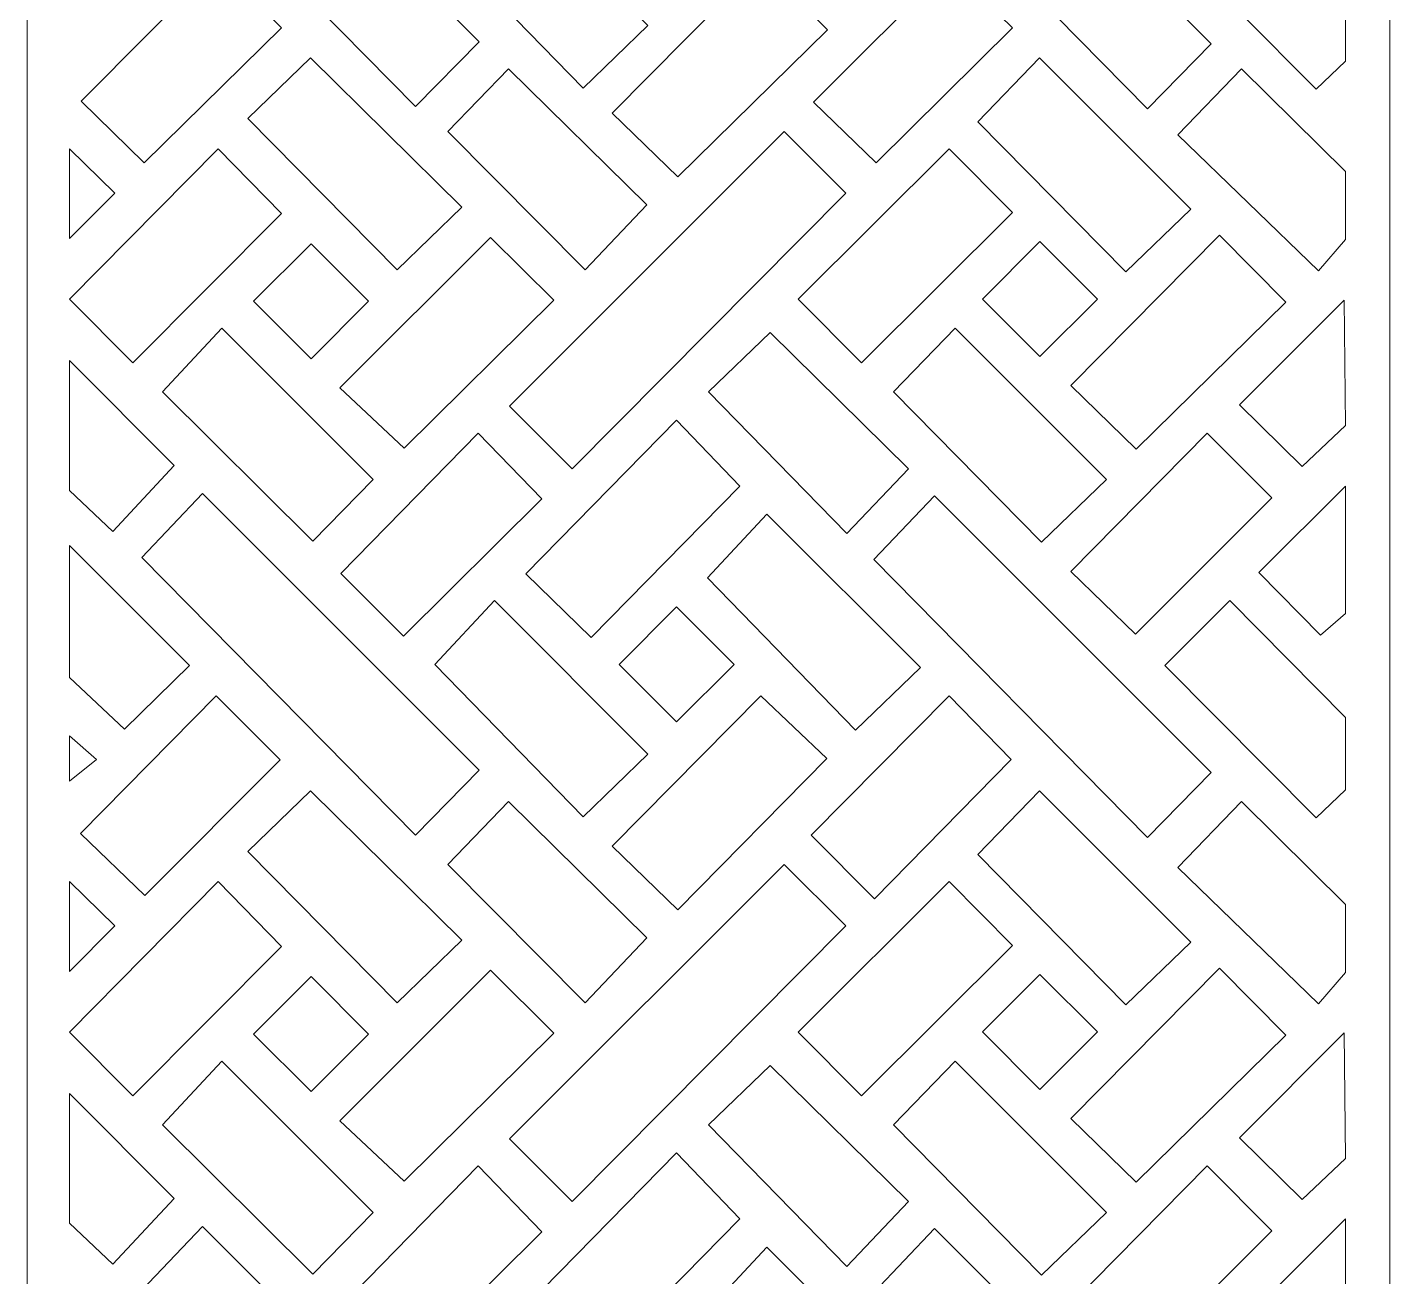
# Model space of a CAD drawing. Header units: centimetres. Extents: x -27.6 to -16.3, y -9.5 to 9.5.
# Drawn here: x -21.37 to -16.32, y 0.04 to 4.68 of the extents above; entities that cross this region are included whole.
import ezdxf

# ---------------------------------------------------------------- set-up
doc = ezdxf.new("R2010")
doc.units = ezdxf.units.CM
doc.header["$MEASUREMENT"] = 0
doc.layers.add('layer 1', color=7, linetype='Continuous')

msp = doc.modelspace()

# ---------------------------------------------------------------- linework, layer by layer
at = {"layer": 'layer 1', "color": 7, "lineweight": 9}
for points, knots in [([(-21.37348, -9.50003), (-21.37348, -9.50003), (-21.37348, 9.5), (-21.37348, 9.5), (-21.37348, 9.5), (-21.37348, 9.5), (-16.32276, 9.5), (-16.32276, 9.5), (-16.32276, 9.5), (-16.32276, 9.5), (-16.32276, -9.50003), (-16.32276, -9.50003), (-16.32276, -9.50003), (-16.32276, -9.50003), (-21.37348, -9.50003), (-21.37348, -9.50003)], [0, 0, 0, 0, 0.2, 0.2, 0.2, 0.2, 0.4, 0.4, 0.4, 0.4, 0.6, 0.6, 0.6, 0.6, 1, 1, 1, 1]), ([(-19.93442, 4.38199), (-19.93442, 4.38199), (-19.69792, 4.6225), (-19.69792, 4.6225), (-19.69792, 4.6225), (-19.69792, 4.6225), (-20.7241, 5.64869), (-20.7241, 5.64869), (-20.7241, 5.64869), (-20.7241, 5.64869), (-20.94857, 5.41218), (-20.94857, 5.41218), (-20.94857, 5.41218), (-20.94857, 5.41218), (-19.93442, 4.38199), (-19.93442, 4.38199)], [0, 0, 0, 0, 0.2, 0.2, 0.2, 0.2, 0.4, 0.4, 0.4, 0.4, 0.6, 0.6, 0.6, 0.6, 1, 1, 1, 1]), ([(-17.22067, 4.37397), (-17.22067, 4.37397), (-16.98417, 4.61449), (-16.98417, 4.61449), (-16.98417, 4.61449), (-16.98417, 4.61449), (-18.01034, 5.64067), (-18.01034, 5.64067), (-18.01034, 5.64067), (-18.01034, 5.64067), (-18.23482, 5.40417), (-18.23482, 5.40417), (-18.23482, 5.40417), (-18.23482, 5.40417), (-17.22067, 4.37397), (-17.22067, 4.37397)], [0, 0, 0, 0, 0.2, 0.2, 0.2, 0.2, 0.4, 0.4, 0.4, 0.4, 0.6, 0.6, 0.6, 0.6, 1, 1, 1, 1]), ([(-19.3131, 4.45014), (-19.3131, 4.45014), (-19.07259, 4.68263), (-19.07259, 4.68263), (-19.07259, 4.68263), (-19.07259, 4.68263), (-19.6418, 5.25184), (-19.6418, 5.25184), (-19.6418, 5.25184), (-19.6418, 5.25184), (-19.86227, 5.01534), (-19.86227, 5.01534), (-19.86227, 5.01534), (-19.86227, 5.01534), (-19.3131, 4.45014), (-19.3131, 4.45014)], [0, 0, 0, 0, 0.2, 0.2, 0.2, 0.2, 0.4, 0.4, 0.4, 0.4, 0.6, 0.6, 0.6, 0.6, 1, 1, 1, 1]), ([(-16.59534, 4.44613), (-16.59534, 4.44613), (-16.48711, 4.55035), (-16.48711, 4.55035), (-16.48711, 4.55035), (-16.48711, 4.55035), (-16.48711, 4.81892), (-16.48711, 4.81892), (-16.48711, 4.81892), (-16.48711, 4.81892), (-16.91602, 5.25184), (-16.91602, 5.25184), (-16.91602, 5.25184), (-16.91602, 5.25184), (-17.15653, 5.01133), (-17.15653, 5.01133), (-17.15653, 5.01133), (-17.15653, 5.01133), (-16.59534, 4.44613), (-16.59534, 4.44613)], [0, 0, 0, 0, 0.1666667, 0.1666667, 0.1666667, 0.1666667, 0.3333333, 0.3333333, 0.3333333, 0.3333333, 0.5, 0.5, 0.5, 0.5, 0.6666667, 0.6666667, 0.6666667, 0.6666667, 1, 1, 1, 1]), ([(-20.94056, 4.17355), (-20.94056, 4.17355), (-21.17305, 4.40203), (-21.17305, 4.40203), (-21.17305, 4.40203), (-21.17305, 4.40203), (-20.66798, 4.91112), (-20.66798, 4.91112), (-20.66798, 4.91112), (-20.66798, 4.91112), (-20.43148, 4.67461), (-20.43148, 4.67461), (-20.43148, 4.67461), (-20.43148, 4.67461), (-20.94056, 4.17355), (-20.94056, 4.17355)], [0, 0, 0, 0, 0.2, 0.2, 0.2, 0.2, 0.4, 0.4, 0.4, 0.4, 0.6, 0.6, 0.6, 0.6, 1, 1, 1, 1]), ([(-18.9623, 4.12144), (-18.9623, 4.12144), (-19.20487, 4.35751), (-19.20487, 4.35751), (-19.20487, 4.35751), (-19.20487, 4.35751), (-18.65359, 4.91513), (-18.65359, 4.91513), (-18.65359, 4.91513), (-18.65359, 4.91513), (-18.40718, 4.66648), (-18.40718, 4.66648), (-18.40718, 4.66648), (-18.40718, 4.66648), (-18.9623, 4.12144), (-18.9623, 4.12144)], [0, 0, 0, 0, 0.2, 0.2, 0.2, 0.2, 0.4, 0.4, 0.4, 0.4, 0.6, 0.6, 0.6, 0.6, 1, 1, 1, 1]), ([(-18.2268, 4.17355), (-18.2268, 4.17355), (-18.45929, 4.39803), (-18.45929, 4.39803), (-18.45929, 4.39803), (-18.45929, 4.39803), (-17.95423, 4.9031), (-17.95423, 4.9031), (-17.95423, 4.9031), (-17.95423, 4.9031), (-17.72173, 4.67461), (-17.72173, 4.67461), (-17.72173, 4.67461), (-17.72173, 4.67461), (-18.2268, 4.17355), (-18.2268, 4.17355)], [0, 0, 0, 0, 0.2, 0.2, 0.2, 0.2, 0.4, 0.4, 0.4, 0.4, 0.6, 0.6, 0.6, 0.6, 1, 1, 1, 1]), ([(-20.00257, 3.7767), (-20.00257, 3.7767), (-19.76205, 4.0092), (-19.76205, 4.0092), (-19.76205, 4.0092), (-19.76205, 4.0092), (-20.32325, 4.56238), (-20.32325, 4.56238), (-20.32325, 4.56238), (-20.32325, 4.56238), (-20.55574, 4.3379), (-20.55574, 4.3379), (-20.55574, 4.3379), (-20.55574, 4.3379), (-20.00257, 3.7767), (-20.00257, 3.7767)], [0, 0, 0, 0, 0.2, 0.2, 0.2, 0.2, 0.4, 0.4, 0.4, 0.4, 0.6, 0.6, 0.6, 0.6, 1, 1, 1, 1]), ([(-17.30084, 3.76869), (-17.30084, 3.76869), (-17.06033, 4.00118), (-17.06033, 4.00118), (-17.06033, 4.00118), (-17.06033, 4.00118), (-17.62152, 4.56238), (-17.62152, 4.56238), (-17.62152, 4.56238), (-17.62152, 4.56238), (-17.85, 4.32587), (-17.85, 4.32587), (-17.85, 4.32587), (-17.85, 4.32587), (-17.30084, 3.76869), (-17.30084, 3.76869)], [0, 0, 0, 0, 0.2, 0.2, 0.2, 0.2, 0.4, 0.4, 0.4, 0.4, 0.6, 0.6, 0.6, 0.6, 1, 1, 1, 1]), ([(-19.30509, 3.7767), (-19.30509, 3.7767), (-19.81417, 4.2898), (-19.81417, 4.2898), (-19.81417, 4.2898), (-19.81417, 4.2898), (-19.58969, 4.52229), (-19.58969, 4.52229), (-19.58969, 4.52229), (-19.58969, 4.52229), (-19.0766, 4.01722), (-19.0766, 4.01722), (-19.0766, 4.01722), (-19.0766, 4.01722), (-19.30509, 3.7767), (-19.30509, 3.7767)], [0, 0, 0, 0, 0.2, 0.2, 0.2, 0.2, 0.4, 0.4, 0.4, 0.4, 0.6, 0.6, 0.6, 0.6, 1, 1, 1, 1]), ([(-16.58732, 3.7727), (-16.58732, 3.7727), (-16.48711, 3.88894), (-16.48711, 3.88894), (-16.48711, 3.88894), (-16.48711, 3.88894), (-16.48711, 4.14148), (-16.48711, 4.14148), (-16.48711, 4.14148), (-16.48711, 4.14148), (-16.87193, 4.52229), (-16.87193, 4.52229), (-16.87193, 4.52229), (-16.87193, 4.52229), (-17.10843, 4.27777), (-17.10843, 4.27777), (-17.10843, 4.27777), (-17.10843, 4.27777), (-16.58732, 3.7727), (-16.58732, 3.7727)], [0, 0, 0, 0, 0.1666667, 0.1666667, 0.1666667, 0.1666667, 0.3333333, 0.3333333, 0.3333333, 0.3333333, 0.5, 0.5, 0.5, 0.5, 0.6666667, 0.6666667, 0.6666667, 0.6666667, 1, 1, 1, 1]), ([(-19.35319, 3.03913), (-19.35319, 3.03913), (-19.58568, 3.27163), (-19.58568, 3.27163), (-19.58568, 3.27163), (-19.58568, 3.27163), (-18.56752, 4.2898), (-18.56752, 4.2898), (-18.56752, 4.2898), (-18.56752, 4.2898), (-18.33904, 4.06131), (-18.33904, 4.06131), (-18.33904, 4.06131), (-18.33904, 4.06131), (-19.35319, 3.03913), (-19.35319, 3.03913)], [0, 0, 0, 0, 0.2, 0.2, 0.2, 0.2, 0.4, 0.4, 0.4, 0.4, 0.6, 0.6, 0.6, 0.6, 1, 1, 1, 1]), ([(-20.98258, 3.43197), (-20.98258, 3.43197), (-21.21714, 3.66804), (-21.21714, 3.66804), (-21.21714, 3.66804), (-21.21714, 3.66804), (-20.66586, 4.22566), (-20.66586, 4.22566), (-20.66586, 4.22566), (-20.66586, 4.22566), (-20.43148, 3.98503), (-20.43148, 3.98503), (-20.43148, 3.98503), (-20.43148, 3.98503), (-20.98258, 3.43197), (-20.98258, 3.43197)], [0, 0, 0, 0, 0.2, 0.2, 0.2, 0.2, 0.4, 0.4, 0.4, 0.4, 0.6, 0.6, 0.6, 0.6, 1, 1, 1, 1]), ([(-21.21714, 3.89295), (-21.21714, 3.89295), (-21.04879, 4.06131), (-21.04879, 4.06131), (-21.04879, 4.06131), (-21.04879, 4.06131), (-21.21714, 4.22566), (-21.21714, 4.22566), (-21.21714, 4.22566), (-21.21714, 4.22566), (-21.21714, 3.89295), (-21.21714, 3.89295)], [0, 0, 0, 0, 0.25, 0.25, 0.25, 0.25, 0.5, 0.5, 0.5, 0.5, 1, 1, 1, 1]), ([(-18.28085, 3.43197), (-18.28085, 3.43197), (-18.51541, 3.66804), (-18.51541, 3.66804), (-18.51541, 3.66804), (-18.51541, 3.66804), (-17.95611, 4.22566), (-17.95611, 4.22566), (-17.95611, 4.22566), (-17.95611, 4.22566), (-17.72173, 3.98904), (-17.72173, 3.98904), (-17.72173, 3.98904), (-17.72173, 3.98904), (-18.28085, 3.43197), (-18.28085, 3.43197)], [0, 0, 0, 0, 0.2, 0.2, 0.2, 0.2, 0.4, 0.4, 0.4, 0.4, 0.6, 0.6, 0.6, 0.6, 1, 1, 1, 1]), ([(-19.97645, 3.1153), (-19.97645, 3.1153), (-20.21502, 3.33934), (-20.21502, 3.33934), (-20.21502, 3.33934), (-20.21502, 3.33934), (-19.65571, 3.89696), (-19.65571, 3.89696), (-19.65571, 3.89696), (-19.65571, 3.89696), (-19.42133, 3.66435), (-19.42133, 3.66435), (-19.42133, 3.66435), (-19.42133, 3.66435), (-19.97645, 3.1153), (-19.97645, 3.1153)], [0, 0, 0, 0, 0.2, 0.2, 0.2, 0.2, 0.4, 0.4, 0.4, 0.4, 0.6, 0.6, 0.6, 0.6, 1, 1, 1, 1]), ([(-17.26269, 3.11129), (-17.26269, 3.11129), (-17.50527, 3.34736), (-17.50527, 3.34736), (-17.50527, 3.34736), (-17.50527, 3.34736), (-16.95398, 3.90498), (-16.95398, 3.90498), (-16.95398, 3.90498), (-16.95398, 3.90498), (-16.70758, 3.65633), (-16.70758, 3.65633), (-16.70758, 3.65633), (-16.70758, 3.65633), (-17.26269, 3.11129), (-17.26269, 3.11129)], [0, 0, 0, 0, 0.2, 0.2, 0.2, 0.2, 0.4, 0.4, 0.4, 0.4, 0.6, 0.6, 0.6, 0.6, 1, 1, 1, 1]), ([(-20.53445, 3.66046), (-20.53445, 3.66046), (-20.32124, 3.87367), (-20.32124, 3.87367), (-20.32124, 3.87367), (-20.32124, 3.87367), (-20.10803, 3.66046), (-20.10803, 3.66046), (-20.10803, 3.66046), (-20.10803, 3.66046), (-20.32124, 3.44724), (-20.32124, 3.44724), (-20.32124, 3.44724), (-20.32124, 3.44724), (-20.53445, 3.66046), (-20.53445, 3.66046)], [0, 0, 0, 0, 0.2, 0.2, 0.2, 0.2, 0.4, 0.4, 0.4, 0.4, 0.6, 0.6, 0.6, 0.6, 1, 1, 1, 1]), ([(-17.83273, 3.66847), (-17.83273, 3.66847), (-17.61951, 3.88169), (-17.61951, 3.88169), (-17.61951, 3.88169), (-17.61951, 3.88169), (-17.4063, 3.66847), (-17.4063, 3.66847), (-17.4063, 3.66847), (-17.4063, 3.66847), (-17.61951, 3.45526), (-17.61951, 3.45526), (-17.61951, 3.45526), (-17.61951, 3.45526), (-17.83273, 3.66847), (-17.83273, 3.66847)], [0, 0, 0, 0, 0.2, 0.2, 0.2, 0.2, 0.4, 0.4, 0.4, 0.4, 0.6, 0.6, 0.6, 0.6, 1, 1, 1, 1]), ([(-16.64745, 3.04715), (-16.64745, 3.04715), (-16.48711, 3.19948), (-16.48711, 3.19948), (-16.48711, 3.19948), (-16.48711, 3.19948), (-16.49112, 3.66446), (-16.49112, 3.66446), (-16.49112, 3.66446), (-16.49112, 3.66446), (-16.87994, 3.27564), (-16.87994, 3.27564), (-16.87994, 3.27564), (-16.87994, 3.27564), (-16.64745, 3.04715), (-16.64745, 3.04715)], [0, 0, 0, 0, 0.2, 0.2, 0.2, 0.2, 0.4, 0.4, 0.4, 0.4, 0.6, 0.6, 0.6, 0.6, 1, 1, 1, 1]), ([(-20.31523, 2.77056), (-20.31523, 2.77056), (-20.09075, 2.99905), (-20.09075, 2.99905), (-20.09075, 2.99905), (-20.09075, 2.99905), (-20.65194, 3.56024), (-20.65194, 3.56024), (-20.65194, 3.56024), (-20.65194, 3.56024), (-20.87241, 3.32374), (-20.87241, 3.32374), (-20.87241, 3.32374), (-20.87241, 3.32374), (-20.31523, 2.77056), (-20.31523, 2.77056)], [0, 0, 0, 0, 0.2, 0.2, 0.2, 0.2, 0.4, 0.4, 0.4, 0.4, 0.6, 0.6, 0.6, 0.6, 1, 1, 1, 1]), ([(-18.33503, 2.79862), (-18.33503, 2.79862), (-18.84812, 3.32374), (-18.84812, 3.32374), (-18.84812, 3.32374), (-18.84812, 3.32374), (-18.61964, 3.54421), (-18.61964, 3.54421), (-18.61964, 3.54421), (-18.61964, 3.54421), (-18.10655, 3.03913), (-18.10655, 3.03913), (-18.10655, 3.03913), (-18.10655, 3.03913), (-18.33503, 2.79862), (-18.33503, 2.79862)], [0, 0, 0, 0, 0.2, 0.2, 0.2, 0.2, 0.4, 0.4, 0.4, 0.4, 0.6, 0.6, 0.6, 0.6, 1, 1, 1, 1]), ([(-17.6135, 2.76655), (-17.6135, 2.76655), (-17.37299, 2.99905), (-17.37299, 2.99905), (-17.37299, 2.99905), (-17.37299, 2.99905), (-17.93418, 3.56024), (-17.93418, 3.56024), (-17.93418, 3.56024), (-17.93418, 3.56024), (-18.16266, 3.32374), (-18.16266, 3.32374), (-18.16266, 3.32374), (-18.16266, 3.32374), (-17.6135, 2.76655), (-17.6135, 2.76655)], [0, 0, 0, 0, 0.2, 0.2, 0.2, 0.2, 0.4, 0.4, 0.4, 0.4, 0.6, 0.6, 0.6, 0.6, 1, 1, 1, 1]), ([(-21.0568, 2.80664), (-21.0568, 2.80664), (-21.21714, 2.95896), (-21.21714, 2.95896), (-21.21714, 2.95896), (-21.21714, 2.95896), (-21.21714, 3.43999), (-21.21714, 3.43999), (-21.21714, 3.43999), (-21.21714, 3.43999), (-20.82832, 3.05116), (-20.82832, 3.05116), (-20.82832, 3.05116), (-20.82832, 3.05116), (-21.0568, 2.80664), (-21.0568, 2.80664)], [0, 0, 0, 0, 0.2, 0.2, 0.2, 0.2, 0.4, 0.4, 0.4, 0.4, 0.6, 0.6, 0.6, 0.6, 1, 1, 1, 1]), ([(-19.28297, 2.4138), (-19.28297, 2.4138), (-19.52556, 2.64987), (-19.52556, 2.64987), (-19.52556, 2.64987), (-19.52556, 2.64987), (-18.96625, 3.21952), (-18.96625, 3.21952), (-18.96625, 3.21952), (-18.96625, 3.21952), (-18.73187, 2.97488), (-18.73187, 2.97488), (-18.73187, 2.97488), (-18.73187, 2.97488), (-19.28297, 2.4138), (-19.28297, 2.4138)], [0, 0, 0, 0, 0.2, 0.2, 0.2, 0.2, 0.4, 0.4, 0.4, 0.4, 0.6, 0.6, 0.6, 0.6, 1, 1, 1, 1]), ([(-19.97851, 2.41781), (-19.97851, 2.41781), (-20.21101, 2.65031), (-20.21101, 2.65031), (-20.21101, 2.65031), (-20.21101, 2.65031), (-19.70193, 3.17142), (-19.70193, 3.17142), (-19.70193, 3.17142), (-19.70193, 3.17142), (-19.46543, 2.9269), (-19.46543, 2.9269), (-19.46543, 2.9269), (-19.46543, 2.9269), (-19.97851, 2.41781), (-19.97851, 2.41781)], [0, 0, 0, 0, 0.2, 0.2, 0.2, 0.2, 0.4, 0.4, 0.4, 0.4, 0.6, 0.6, 0.6, 0.6, 1, 1, 1, 1]), ([(-17.26476, 2.42583), (-17.26476, 2.42583), (-17.50527, 2.65832), (-17.50527, 2.65832), (-17.50527, 2.65832), (-17.50527, 2.65832), (-17.0002, 3.17142), (-17.0002, 3.17142), (-17.0002, 3.17142), (-17.0002, 3.17142), (-16.75969, 2.9309), (-16.75969, 2.9309), (-16.75969, 2.9309), (-16.75969, 2.9309), (-17.26476, 2.42583), (-17.26476, 2.42583)], [0, 0, 0, 0, 0.2, 0.2, 0.2, 0.2, 0.4, 0.4, 0.4, 0.4, 0.6, 0.6, 0.6, 0.6, 1, 1, 1, 1]), ([(-19.93442, 1.68024), (-19.93442, 1.68024), (-19.69792, 1.92075), (-19.69792, 1.92075), (-19.69792, 1.92075), (-19.69792, 1.92075), (-20.7241, 2.94694), (-20.7241, 2.94694), (-20.7241, 2.94694), (-20.7241, 2.94694), (-20.94857, 2.71043), (-20.94857, 2.71043), (-20.94857, 2.71043), (-20.94857, 2.71043), (-19.93442, 1.68024), (-19.93442, 1.68024)], [0, 0, 0, 0, 0.2, 0.2, 0.2, 0.2, 0.4, 0.4, 0.4, 0.4, 0.6, 0.6, 0.6, 0.6, 1, 1, 1, 1]), ([(-17.22067, 1.67223), (-17.22067, 1.67223), (-16.98417, 1.91274), (-16.98417, 1.91274), (-16.98417, 1.91274), (-16.98417, 1.91274), (-18.01034, 2.93892), (-18.01034, 2.93892), (-18.01034, 2.93892), (-18.01034, 2.93892), (-18.23482, 2.70242), (-18.23482, 2.70242), (-18.23482, 2.70242), (-18.23482, 2.70242), (-17.22067, 1.67223), (-17.22067, 1.67223)], [0, 0, 0, 0, 0.2, 0.2, 0.2, 0.2, 0.4, 0.4, 0.4, 0.4, 0.6, 0.6, 0.6, 0.6, 1, 1, 1, 1]), ([(-16.57931, 2.42182), (-16.57931, 2.42182), (-16.48711, 2.50199), (-16.48711, 2.50199), (-16.48711, 2.50199), (-16.48711, 2.50199), (-16.48711, 2.975), (-16.48711, 2.975), (-16.48711, 2.975), (-16.48711, 2.975), (-16.80779, 2.65432), (-16.80779, 2.65432), (-16.80779, 2.65432), (-16.80779, 2.65432), (-16.57931, 2.42182), (-16.57931, 2.42182)], [0, 0, 0, 0, 0.2, 0.2, 0.2, 0.2, 0.4, 0.4, 0.4, 0.4, 0.6, 0.6, 0.6, 0.6, 1, 1, 1, 1]), ([(-18.30296, 2.06907), (-18.30296, 2.06907), (-18.06245, 2.30156), (-18.06245, 2.30156), (-18.06245, 2.30156), (-18.06245, 2.30156), (-18.63166, 2.87078), (-18.63166, 2.87078), (-18.63166, 2.87078), (-18.63166, 2.87078), (-18.85213, 2.63427), (-18.85213, 2.63427), (-18.85213, 2.63427), (-18.85213, 2.63427), (-18.30296, 2.06907), (-18.30296, 2.06907)], [0, 0, 0, 0, 0.2, 0.2, 0.2, 0.2, 0.4, 0.4, 0.4, 0.4, 0.6, 0.6, 0.6, 0.6, 1, 1, 1, 1]), ([(-21.21714, 2.26549), (-21.21714, 2.26549), (-21.21714, 2.75453), (-21.21714, 2.75453), (-21.21714, 2.75453), (-21.21714, 2.75453), (-20.7722, 2.30958), (-20.7722, 2.30958), (-20.7722, 2.30958), (-20.7722, 2.30958), (-21.01271, 2.07308), (-21.01271, 2.07308), (-21.01271, 2.07308), (-21.01271, 2.07308), (-21.21714, 2.26549), (-21.21714, 2.26549)], [0, 0, 0, 0, 0.2, 0.2, 0.2, 0.2, 0.4, 0.4, 0.4, 0.4, 0.6, 0.6, 0.6, 0.6, 1, 1, 1, 1]), ([(-19.3131, 1.74839), (-19.3131, 1.74839), (-19.07259, 1.98088), (-19.07259, 1.98088), (-19.07259, 1.98088), (-19.07259, 1.98088), (-19.6418, 2.55009), (-19.6418, 2.55009), (-19.6418, 2.55009), (-19.6418, 2.55009), (-19.86227, 2.31359), (-19.86227, 2.31359), (-19.86227, 2.31359), (-19.86227, 2.31359), (-19.3131, 1.74839), (-19.3131, 1.74839)], [0, 0, 0, 0, 0.2, 0.2, 0.2, 0.2, 0.4, 0.4, 0.4, 0.4, 0.6, 0.6, 0.6, 0.6, 1, 1, 1, 1]), ([(-19.17958, 2.31359), (-19.17958, 2.31359), (-18.96637, 2.5268), (-18.96637, 2.5268), (-18.96637, 2.5268), (-18.96637, 2.5268), (-18.75316, 2.31359), (-18.75316, 2.31359), (-18.75316, 2.31359), (-18.75316, 2.31359), (-18.96637, 2.10038), (-18.96637, 2.10038), (-18.96637, 2.10038), (-18.96637, 2.10038), (-19.17958, 2.31359), (-19.17958, 2.31359)], [0, 0, 0, 0, 0.2, 0.2, 0.2, 0.2, 0.4, 0.4, 0.4, 0.4, 0.6, 0.6, 0.6, 0.6, 1, 1, 1, 1]), ([(-16.59534, 1.74438), (-16.59534, 1.74438), (-16.48711, 1.8486), (-16.48711, 1.8486), (-16.48711, 1.8486), (-16.48711, 1.8486), (-16.48711, 2.11717), (-16.48711, 2.11717), (-16.48711, 2.11717), (-16.48711, 2.11717), (-16.91602, 2.55009), (-16.91602, 2.55009), (-16.91602, 2.55009), (-16.91602, 2.55009), (-17.15653, 2.30958), (-17.15653, 2.30958), (-17.15653, 2.30958), (-17.15653, 2.30958), (-16.59534, 1.74438), (-16.59534, 1.74438)], [0, 0, 0, 0, 0.1666667, 0.1666667, 0.1666667, 0.1666667, 0.3333333, 0.3333333, 0.3333333, 0.3333333, 0.5, 0.5, 0.5, 0.5, 0.6666667, 0.6666667, 0.6666667, 0.6666667, 1, 1, 1, 1]), ([(-20.93788, 1.4571), (-20.93788, 1.4571), (-21.17572, 1.68692), (-21.17572, 1.68692), (-21.17572, 1.68692), (-21.17572, 1.68692), (-20.67332, 2.19734), (-20.67332, 2.19734), (-20.67332, 2.19734), (-20.67332, 2.19734), (-20.43548, 1.9595), (-20.43548, 1.9595), (-20.43548, 1.9595), (-20.43548, 1.9595), (-20.93788, 1.4571), (-20.93788, 1.4571)], [0, 0, 0, 0, 0.2, 0.2, 0.2, 0.2, 0.4, 0.4, 0.4, 0.4, 0.6, 0.6, 0.6, 0.6, 1, 1, 1, 1]), ([(-18.65359, 2.19734), (-18.65359, 2.19734), (-19.20487, 1.63972), (-19.20487, 1.63972), (-19.20487, 1.63972), (-19.20487, 1.63972), (-18.9623, 1.40365), (-18.9623, 1.40365), (-18.9623, 1.40365), (-18.9623, 1.40365), (-18.40986, 1.96473), (-18.40986, 1.96473), (-18.40986, 1.96473), (-18.40986, 1.96473), (-18.65359, 2.19734), (-18.65359, 2.19734)], [0, 0, 0, 0, 0.2, 0.2, 0.2, 0.2, 0.4, 0.4, 0.4, 0.4, 0.6, 0.6, 0.6, 0.6, 1, 1, 1, 1]), ([(-18.23275, 1.44374), (-18.23275, 1.44374), (-18.46731, 1.67981), (-18.46731, 1.67981), (-18.46731, 1.67981), (-18.46731, 1.67981), (-17.95611, 2.19734), (-17.95611, 2.19734), (-17.95611, 2.19734), (-17.95611, 2.19734), (-17.72574, 1.96073), (-17.72574, 1.96073), (-17.72574, 1.96073), (-17.72574, 1.96073), (-18.23275, 1.44374), (-18.23275, 1.44374)], [0, 0, 0, 0, 0.2, 0.2, 0.2, 0.2, 0.4, 0.4, 0.4, 0.4, 0.6, 0.6, 0.6, 0.6, 1, 1, 1, 1]), ([(-21.21714, 1.88067), (-21.21714, 1.88067), (-21.21714, 2.04903), (-21.21714, 2.04903), (-21.21714, 2.04903), (-21.21714, 2.04903), (-21.11693, 1.96084), (-21.11693, 1.96084), (-21.11693, 1.96084), (-21.11693, 1.96084), (-21.21714, 1.88067), (-21.21714, 1.88067)], [0, 0, 0, 0, 0.25, 0.25, 0.25, 0.25, 0.5, 0.5, 0.5, 0.5, 1, 1, 1, 1]), ([(-20.00257, 1.05892), (-20.00257, 1.05892), (-19.76205, 1.29141), (-19.76205, 1.29141), (-19.76205, 1.29141), (-19.76205, 1.29141), (-20.32325, 1.84459), (-20.32325, 1.84459), (-20.32325, 1.84459), (-20.32325, 1.84459), (-20.55574, 1.62011), (-20.55574, 1.62011), (-20.55574, 1.62011), (-20.55574, 1.62011), (-20.00257, 1.05892), (-20.00257, 1.05892)], [0, 0, 0, 0, 0.2, 0.2, 0.2, 0.2, 0.4, 0.4, 0.4, 0.4, 0.6, 0.6, 0.6, 0.6, 1, 1, 1, 1]), ([(-17.30084, 1.0509), (-17.30084, 1.0509), (-17.06033, 1.2834), (-17.06033, 1.2834), (-17.06033, 1.2834), (-17.06033, 1.2834), (-17.62152, 1.84459), (-17.62152, 1.84459), (-17.62152, 1.84459), (-17.62152, 1.84459), (-17.85, 1.60809), (-17.85, 1.60809), (-17.85, 1.60809), (-17.85, 1.60809), (-17.30084, 1.0509), (-17.30084, 1.0509)], [0, 0, 0, 0, 0.2, 0.2, 0.2, 0.2, 0.4, 0.4, 0.4, 0.4, 0.6, 0.6, 0.6, 0.6, 1, 1, 1, 1]), ([(-19.30509, 1.05892), (-19.30509, 1.05892), (-19.81417, 1.57201), (-19.81417, 1.57201), (-19.81417, 1.57201), (-19.81417, 1.57201), (-19.58969, 1.80451), (-19.58969, 1.80451), (-19.58969, 1.80451), (-19.58969, 1.80451), (-19.0766, 1.29943), (-19.0766, 1.29943), (-19.0766, 1.29943), (-19.0766, 1.29943), (-19.30509, 1.05892), (-19.30509, 1.05892)], [0, 0, 0, 0, 0.2, 0.2, 0.2, 0.2, 0.4, 0.4, 0.4, 0.4, 0.6, 0.6, 0.6, 0.6, 1, 1, 1, 1]), ([(-16.58732, 1.05491), (-16.58732, 1.05491), (-16.48711, 1.17116), (-16.48711, 1.17116), (-16.48711, 1.17116), (-16.48711, 1.17116), (-16.48711, 1.4237), (-16.48711, 1.4237), (-16.48711, 1.4237), (-16.48711, 1.4237), (-16.87193, 1.80451), (-16.87193, 1.80451), (-16.87193, 1.80451), (-16.87193, 1.80451), (-17.10843, 1.55999), (-17.10843, 1.55999), (-17.10843, 1.55999), (-17.10843, 1.55999), (-16.58732, 1.05491), (-16.58732, 1.05491)], [0, 0, 0, 0, 0.1666667, 0.1666667, 0.1666667, 0.1666667, 0.3333333, 0.3333333, 0.3333333, 0.3333333, 0.5, 0.5, 0.5, 0.5, 0.6666667, 0.6666667, 0.6666667, 0.6666667, 1, 1, 1, 1]), ([(-19.35319, 0.32135), (-19.35319, 0.32135), (-19.58568, 0.55385), (-19.58568, 0.55385), (-19.58568, 0.55385), (-19.58568, 0.55385), (-18.56752, 1.57201), (-18.56752, 1.57201), (-18.56752, 1.57201), (-18.56752, 1.57201), (-18.33904, 1.34353), (-18.33904, 1.34353), (-18.33904, 1.34353), (-18.33904, 1.34353), (-19.35319, 0.32135), (-19.35319, 0.32135)], [0, 0, 0, 0, 0.2, 0.2, 0.2, 0.2, 0.4, 0.4, 0.4, 0.4, 0.6, 0.6, 0.6, 0.6, 1, 1, 1, 1]), ([(-20.98258, 0.71419), (-20.98258, 0.71419), (-21.21714, 0.95025), (-21.21714, 0.95025), (-21.21714, 0.95025), (-21.21714, 0.95025), (-20.66586, 1.50788), (-20.66586, 1.50788), (-20.66586, 1.50788), (-20.66586, 1.50788), (-20.43148, 1.26725), (-20.43148, 1.26725), (-20.43148, 1.26725), (-20.43148, 1.26725), (-20.98258, 0.71419), (-20.98258, 0.71419)], [0, 0, 0, 0, 0.2, 0.2, 0.2, 0.2, 0.4, 0.4, 0.4, 0.4, 0.6, 0.6, 0.6, 0.6, 1, 1, 1, 1]), ([(-21.21714, 1.17517), (-21.21714, 1.17517), (-21.04879, 1.34353), (-21.04879, 1.34353), (-21.04879, 1.34353), (-21.04879, 1.34353), (-21.21714, 1.50788), (-21.21714, 1.50788), (-21.21714, 1.50788), (-21.21714, 1.50788), (-21.21714, 1.17517), (-21.21714, 1.17517)], [0, 0, 0, 0, 0.25, 0.25, 0.25, 0.25, 0.5, 0.5, 0.5, 0.5, 1, 1, 1, 1]), ([(-18.28085, 0.71419), (-18.28085, 0.71419), (-18.51541, 0.95025), (-18.51541, 0.95025), (-18.51541, 0.95025), (-18.51541, 0.95025), (-17.95611, 1.50788), (-17.95611, 1.50788), (-17.95611, 1.50788), (-17.95611, 1.50788), (-17.72173, 1.27126), (-17.72173, 1.27126), (-17.72173, 1.27126), (-17.72173, 1.27126), (-18.28085, 0.71419), (-18.28085, 0.71419)], [0, 0, 0, 0, 0.2, 0.2, 0.2, 0.2, 0.4, 0.4, 0.4, 0.4, 0.6, 0.6, 0.6, 0.6, 1, 1, 1, 1]), ([(-19.97645, 0.39752), (-19.97645, 0.39752), (-20.21502, 0.62155), (-20.21502, 0.62155), (-20.21502, 0.62155), (-20.21502, 0.62155), (-19.65571, 1.17918), (-19.65571, 1.17918), (-19.65571, 1.17918), (-19.65571, 1.17918), (-19.42133, 0.94656), (-19.42133, 0.94656), (-19.42133, 0.94656), (-19.42133, 0.94656), (-19.97645, 0.39752), (-19.97645, 0.39752)], [0, 0, 0, 0, 0.2, 0.2, 0.2, 0.2, 0.4, 0.4, 0.4, 0.4, 0.6, 0.6, 0.6, 0.6, 1, 1, 1, 1]), ([(-17.83273, 0.95069), (-17.83273, 0.95069), (-17.61951, 1.1639), (-17.61951, 1.1639), (-17.61951, 1.1639), (-17.61951, 1.1639), (-17.4063, 0.95069), (-17.4063, 0.95069), (-17.4063, 0.95069), (-17.4063, 0.95069), (-17.61951, 0.73748), (-17.61951, 0.73748), (-17.61951, 0.73748), (-17.61951, 0.73748), (-17.83273, 0.95069), (-17.83273, 0.95069)], [0, 0, 0, 0, 0.2, 0.2, 0.2, 0.2, 0.4, 0.4, 0.4, 0.4, 0.6, 0.6, 0.6, 0.6, 1, 1, 1, 1]), ([(-17.26269, 0.39351), (-17.26269, 0.39351), (-17.50527, 0.62957), (-17.50527, 0.62957), (-17.50527, 0.62957), (-17.50527, 0.62957), (-16.95398, 1.18719), (-16.95398, 1.18719), (-16.95398, 1.18719), (-16.95398, 1.18719), (-16.70758, 0.93855), (-16.70758, 0.93855), (-16.70758, 0.93855), (-16.70758, 0.93855), (-17.26269, 0.39351), (-17.26269, 0.39351)], [0, 0, 0, 0, 0.2, 0.2, 0.2, 0.2, 0.4, 0.4, 0.4, 0.4, 0.6, 0.6, 0.6, 0.6, 1, 1, 1, 1]), ([(-20.53445, 0.94267), (-20.53445, 0.94267), (-20.32124, 1.15589), (-20.32124, 1.15589), (-20.32124, 1.15589), (-20.32124, 1.15589), (-20.10803, 0.94267), (-20.10803, 0.94267), (-20.10803, 0.94267), (-20.10803, 0.94267), (-20.32124, 0.72946), (-20.32124, 0.72946), (-20.32124, 0.72946), (-20.32124, 0.72946), (-20.53445, 0.94267), (-20.53445, 0.94267)], [0, 0, 0, 0, 0.2, 0.2, 0.2, 0.2, 0.4, 0.4, 0.4, 0.4, 0.6, 0.6, 0.6, 0.6, 1, 1, 1, 1]), ([(-16.64745, 0.32937), (-16.64745, 0.32937), (-16.48711, 0.48169), (-16.48711, 0.48169), (-16.48711, 0.48169), (-16.48711, 0.48169), (-16.49112, 0.94668), (-16.49112, 0.94668), (-16.49112, 0.94668), (-16.49112, 0.94668), (-16.87994, 0.55786), (-16.87994, 0.55786), (-16.87994, 0.55786), (-16.87994, 0.55786), (-16.64745, 0.32937), (-16.64745, 0.32937)], [0, 0, 0, 0, 0.2, 0.2, 0.2, 0.2, 0.4, 0.4, 0.4, 0.4, 0.6, 0.6, 0.6, 0.6, 1, 1, 1, 1]), ([(-20.31523, 0.05278), (-20.31523, 0.05278), (-20.09075, 0.28127), (-20.09075, 0.28127), (-20.09075, 0.28127), (-20.09075, 0.28127), (-20.65194, 0.84246), (-20.65194, 0.84246), (-20.65194, 0.84246), (-20.65194, 0.84246), (-20.87241, 0.60596), (-20.87241, 0.60596), (-20.87241, 0.60596), (-20.87241, 0.60596), (-20.31523, 0.05278), (-20.31523, 0.05278)], [0, 0, 0, 0, 0.2, 0.2, 0.2, 0.2, 0.4, 0.4, 0.4, 0.4, 0.6, 0.6, 0.6, 0.6, 1, 1, 1, 1]), ([(-18.33503, 0.08084), (-18.33503, 0.08084), (-18.84812, 0.60596), (-18.84812, 0.60596), (-18.84812, 0.60596), (-18.84812, 0.60596), (-18.61964, 0.82643), (-18.61964, 0.82643), (-18.61964, 0.82643), (-18.61964, 0.82643), (-18.10655, 0.32135), (-18.10655, 0.32135), (-18.10655, 0.32135), (-18.10655, 0.32135), (-18.33503, 0.08084), (-18.33503, 0.08084)], [0, 0, 0, 0, 0.2, 0.2, 0.2, 0.2, 0.4, 0.4, 0.4, 0.4, 0.6, 0.6, 0.6, 0.6, 1, 1, 1, 1]), ([(-17.6135, 0.04877), (-17.6135, 0.04877), (-17.37299, 0.28127), (-17.37299, 0.28127), (-17.37299, 0.28127), (-17.37299, 0.28127), (-17.93418, 0.84246), (-17.93418, 0.84246), (-17.93418, 0.84246), (-17.93418, 0.84246), (-18.16266, 0.60596), (-18.16266, 0.60596), (-18.16266, 0.60596), (-18.16266, 0.60596), (-17.6135, 0.04877), (-17.6135, 0.04877)], [0, 0, 0, 0, 0.2, 0.2, 0.2, 0.2, 0.4, 0.4, 0.4, 0.4, 0.6, 0.6, 0.6, 0.6, 1, 1, 1, 1]), ([(-21.0568, 0.08886), (-21.0568, 0.08886), (-21.21714, 0.24118), (-21.21714, 0.24118), (-21.21714, 0.24118), (-21.21714, 0.24118), (-21.21714, 0.7222), (-21.21714, 0.7222), (-21.21714, 0.7222), (-21.21714, 0.7222), (-20.82832, 0.33338), (-20.82832, 0.33338), (-20.82832, 0.33338), (-20.82832, 0.33338), (-21.0568, 0.08886), (-21.0568, 0.08886)], [0, 0, 0, 0, 0.2, 0.2, 0.2, 0.2, 0.4, 0.4, 0.4, 0.4, 0.6, 0.6, 0.6, 0.6, 1, 1, 1, 1]), ([(-19.28297, -0.30398), (-19.28297, -0.30398), (-19.52556, -0.06791), (-19.52556, -0.06791), (-19.52556, -0.06791), (-19.52556, -0.06791), (-18.96625, 0.50174), (-18.96625, 0.50174), (-18.96625, 0.50174), (-18.96625, 0.50174), (-18.73187, 0.2571), (-18.73187, 0.2571), (-18.73187, 0.2571), (-18.73187, 0.2571), (-19.28297, -0.30398), (-19.28297, -0.30398)], [0, 0, 0, 0, 0.2, 0.2, 0.2, 0.2, 0.4, 0.4, 0.4, 0.4, 0.6, 0.6, 0.6, 0.6, 1, 1, 1, 1]), ([(-19.97851, -0.29997), (-19.97851, -0.29997), (-20.21101, -0.06747), (-20.21101, -0.06747), (-20.21101, -0.06747), (-20.21101, -0.06747), (-19.70193, 0.45363), (-19.70193, 0.45363), (-19.70193, 0.45363), (-19.70193, 0.45363), (-19.46543, 0.20911), (-19.46543, 0.20911), (-19.46543, 0.20911), (-19.46543, 0.20911), (-19.97851, -0.29997), (-19.97851, -0.29997)], [0, 0, 0, 0, 0.2, 0.2, 0.2, 0.2, 0.4, 0.4, 0.4, 0.4, 0.6, 0.6, 0.6, 0.6, 1, 1, 1, 1]), ([(-17.26476, -0.29195), (-17.26476, -0.29195), (-17.50527, -0.05946), (-17.50527, -0.05946), (-17.50527, -0.05946), (-17.50527, -0.05946), (-17.0002, 0.45363), (-17.0002, 0.45363), (-17.0002, 0.45363), (-17.0002, 0.45363), (-16.75969, 0.21312), (-16.75969, 0.21312), (-16.75969, 0.21312), (-16.75969, 0.21312), (-17.26476, -0.29195), (-17.26476, -0.29195)], [0, 0, 0, 0, 0.2, 0.2, 0.2, 0.2, 0.4, 0.4, 0.4, 0.4, 0.6, 0.6, 0.6, 0.6, 1, 1, 1, 1]), ([(-16.57931, -0.29596), (-16.57931, -0.29596), (-16.48711, -0.21579), (-16.48711, -0.21579), (-16.48711, -0.21579), (-16.48711, -0.21579), (-16.48711, 0.25722), (-16.48711, 0.25722), (-16.48711, 0.25722), (-16.48711, 0.25722), (-16.80779, -0.06347), (-16.80779, -0.06347), (-16.80779, -0.06347), (-16.80779, -0.06347), (-16.57931, -0.29596), (-16.57931, -0.29596)], [0, 0, 0, 0, 0.2, 0.2, 0.2, 0.2, 0.4, 0.4, 0.4, 0.4, 0.6, 0.6, 0.6, 0.6, 1, 1, 1, 1]), ([(-19.93442, -1.03754), (-19.93442, -1.03754), (-19.69792, -0.79703), (-19.69792, -0.79703), (-19.69792, -0.79703), (-19.69792, -0.79703), (-20.7241, 0.22916), (-20.7241, 0.22916), (-20.7241, 0.22916), (-20.7241, 0.22916), (-20.94857, -0.00735), (-20.94857, -0.00735), (-20.94857, -0.00735), (-20.94857, -0.00735), (-19.93442, -1.03754), (-19.93442, -1.03754)], [0, 0, 0, 0, 0.2, 0.2, 0.2, 0.2, 0.4, 0.4, 0.4, 0.4, 0.6, 0.6, 0.6, 0.6, 1, 1, 1, 1]), ([(-17.22067, -1.04556), (-17.22067, -1.04556), (-16.98417, -0.80504), (-16.98417, -0.80504), (-16.98417, -0.80504), (-16.98417, -0.80504), (-18.01034, 0.22114), (-18.01034, 0.22114), (-18.01034, 0.22114), (-18.01034, 0.22114), (-18.23482, -0.01536), (-18.23482, -0.01536), (-18.23482, -0.01536), (-18.23482, -0.01536), (-17.22067, -1.04556), (-17.22067, -1.04556)], [0, 0, 0, 0, 0.2, 0.2, 0.2, 0.2, 0.4, 0.4, 0.4, 0.4, 0.6, 0.6, 0.6, 0.6, 1, 1, 1, 1]), ([(-18.30296, -0.64871), (-18.30296, -0.64871), (-18.06245, -0.41622), (-18.06245, -0.41622), (-18.06245, -0.41622), (-18.06245, -0.41622), (-18.63166, 0.15299), (-18.63166, 0.15299), (-18.63166, 0.15299), (-18.63166, 0.15299), (-18.85213, -0.08351), (-18.85213, -0.08351), (-18.85213, -0.08351), (-18.85213, -0.08351), (-18.30296, -0.64871), (-18.30296, -0.64871)], [0, 0, 0, 0, 0.2, 0.2, 0.2, 0.2, 0.4, 0.4, 0.4, 0.4, 0.6, 0.6, 0.6, 0.6, 1, 1, 1, 1])]:
    msp.add_open_spline(points, degree=3, knots=knots, dxfattribs=at)

doc.saveas('drawing.dxf')
